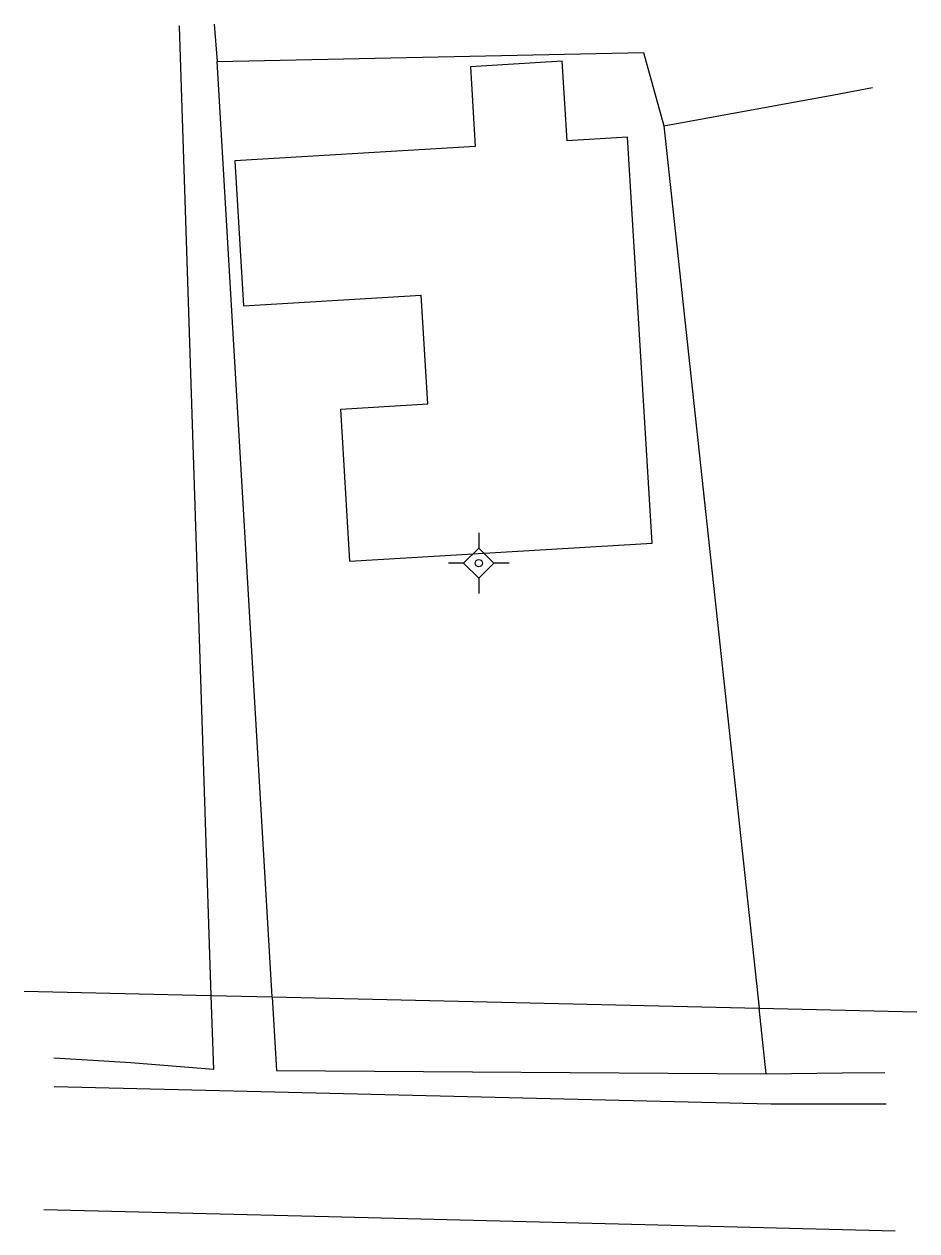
# Model space of a CAD drawing. Extents: x 550100.5 to 550137.4, y 1838373.6 to 1838423.5.
import ezdxf

# ---------------------------------------------------------------- set-up
doc = ezdxf.new("R2010")
doc.units = 0
for name, color, linetype in [('Level 10', 7, 'Continuous'), ('Level 11', 7, 'Continuous'), ('Level 16', 7, 'Continuous'), ('Level 18', 7, 'Continuous'), ('Level 22', 7, 'Continuous'), ('Level 30', 7, 'Continuous')]:
    doc.layers.add(name, color=color, linetype=linetype)

msp = doc.modelspace()

# ---------------------------------------------------------------- linework, layer by layer
at = {"layer": 'Level 10'}
for points in [[(550110.781, 1838383.281), (550108.516, 1838421.929), (550126.124, 1838422.303), (550126.97, 1838419.28), (550130.899, 1838382.815)], [(550110.781, 1838383.281), (550110.96, 1838380.229), (550131.192, 1838380.095), (550130.899, 1838382.815)]]:
    msp.add_lwpolyline(points, dxfattribs=at)
at = {"layer": 'Level 11'}
for p, q in [((550119.32, 1838402.45), (550119.32, 1838401.825)), ((550119.32, 1838401.825), (550118.695, 1838401.2)), ((550119.945, 1838401.2), (550119.32, 1838401.825)), ((550118.695, 1838401.2), (550118.07, 1838401.2)), ((550118.695, 1838401.2), (550119.32, 1838400.575)), ((550119.32, 1838400.575), (550119.945, 1838401.2)), ((550120.57, 1838401.2), (550119.945, 1838401.2)), ((550119.32, 1838400.575), (550119.32, 1838399.95))]:
    msp.add_line(p, q, dxfattribs=at)
msp.add_circle((550119.32, 1838401.2), 0.15, dxfattribs=at)
at = {"layer": 'Level 16'}
msp.add_line((550108.393, 1838423.478), (550108.516, 1838421.929), dxfattribs=at)
for points in [[(550106.933, 1838423.425), (550106.943, 1838423.375), (550108.259, 1838383.339)], [(550126.97, 1838419.28), (550133.979, 1838420.561), (550135.587, 1838420.855)], [(550108.259, 1838383.339), (550108.36, 1838380.276), (550104.947, 1838380.546), (550103.376, 1838380.643), (550101.765, 1838380.739)], [(550131.192, 1838380.095), (550134.332, 1838380.133), (550136.092, 1838380.148)]]:
    msp.add_lwpolyline(points, dxfattribs=at)
at = {"layer": 'Level 18'}
for p, q in [((550122.77, 1838421.946), (550118.977, 1838421.717)), ((550122.969, 1838418.652), (550122.77, 1838421.946)), ((550118.977, 1838421.717), (550119.176, 1838418.423)), ((550125.464, 1838418.803), (550122.969, 1838418.652)), ((550126.476, 1838402.033), (550125.464, 1838418.803)), ((550119.176, 1838418.423), (550109.244, 1838417.824)), ((550109.244, 1838417.824), (550109.604, 1838411.835)), ((550109.604, 1838411.835), (550116.942, 1838412.277)), ((550113.999, 1838401.28), (550126.476, 1838402.033)), ((550113.999, 1838401.28), (550113.999, 1838401.28))]:
    msp.add_line(p, q, dxfattribs=at)
msp.add_lwpolyline([(550113.999, 1838401.28), (550113.62, 1838407.569), (550117.213, 1838407.786), (550116.942, 1838412.277)], dxfattribs=at)
at = {"layer": 'Level 22'}
for points in [[(550136.14, 1838378.837), (550131.38, 1838378.84), (550101.782, 1838379.561)], [(550101.362, 1838374.497), (550113.11, 1838374.2), (550136.518, 1838373.608)]]:
    msp.add_lwpolyline(points, dxfattribs=at)
at = {"layer": 'Level 30'}
for p, q in [((550110.781, 1838383.281), (550130.899, 1838382.815)), ((550130.899, 1838382.815), (550137.414, 1838382.664))]:
    msp.add_line(p, q, dxfattribs=at)
msp.add_lwpolyline([(550100.543, 1838383.518), (550108.259, 1838383.339), (550110.781, 1838383.281)], dxfattribs=at)

doc.saveas('drawing.dxf')
